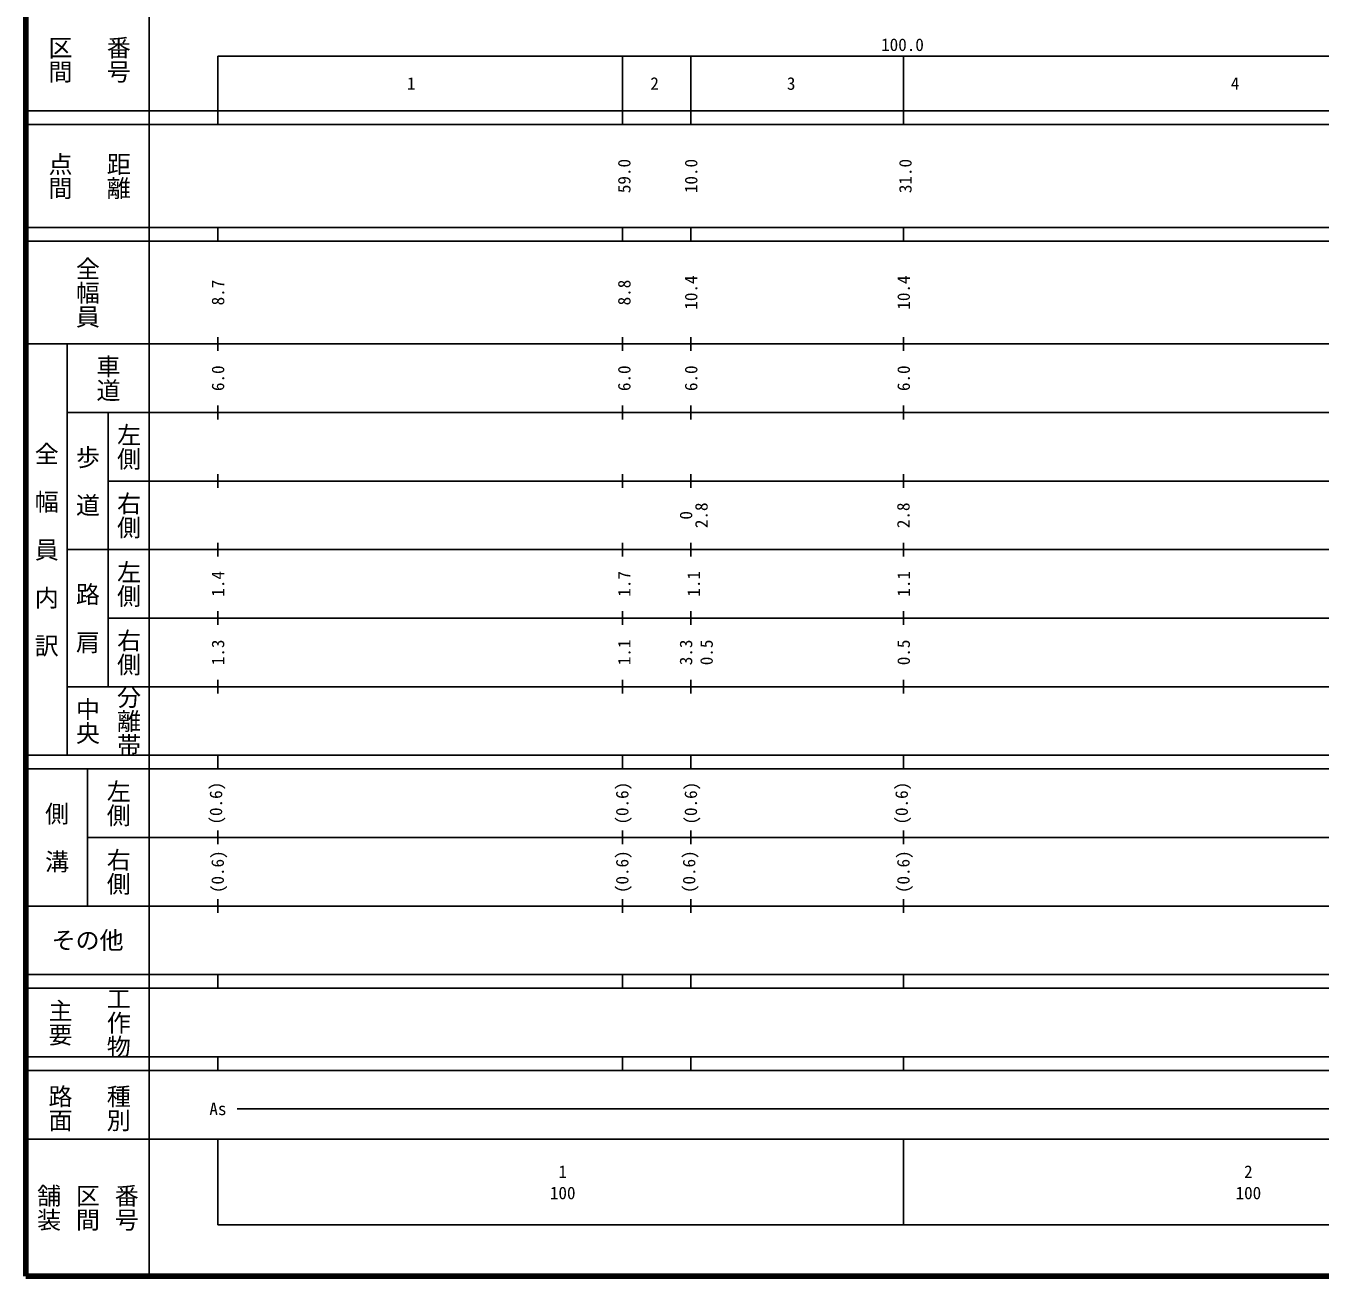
# Model space of a CAD drawing. Units: millimetres on the paper, enlarged 1000 times. Extents: x 40000 to 680000, y 20000 to 380000.
# Drawn here: x 40000 to 228750, y 20000 to 202409 of the extents above; entities that cross this region are included whole.
import ezdxf
from ezdxf.enums import TextEntityAlignment as Align

# ---------------------------------------------------------------- set-up
doc = ezdxf.new("R2010")
doc.units = ezdxf.units.MM
doc.header["$LTSCALE"] = 1000
doc.layers.add('M-TTL', color=2, linetype='Continuous', lineweight=140)
doc.layers.add('M-TTL-BAND', color=7, linetype='Continuous', lineweight=25)
doc.styles.add('@ＭＳ ゴシック', font='')
doc.styles.add('ＭＳ ゴシック', font='')
doc.styles.get('@ＭＳ ゴシック').set_extended_font_data('@MS Gothic')
doc.styles.get('ＭＳ ゴシック').set_extended_font_data('MS Gothic')

msp = doc.modelspace()

# ---------------------------------------------------------------- linework, layer by layer
at = {"layer": 'M-TTL'}
for p, q in [((40000, 380000), (40000, 20000)), ((40000, 20000), (680000, 20000))]:
    msp.add_line(p, q, dxfattribs=at)
at = {"layer": 'M-TTL-BAND'}
for p, q in [((58000, 370000), (58000, 20000)), ((68000, 198000), (579000, 198000)), ((68000, 198000), (68000, 188000)), ((127000, 198000), (127000, 188000)), ((137000, 198000), (137000, 188000)), ((168000, 198000), (168000, 188000)), ((40000, 190000), (579000, 190000)), ((40000, 188000), (579000, 188000)), ((40000, 173000), (579000, 173000)), ((68000, 171000), (68000, 173000)), ((127000, 173000), (127000, 171000)), ((137000, 173000), (137000, 171000)), ((168000, 171000), (168000, 173000)), ((40000, 171000), (579000, 171000)), ((68000, 155000), (68000, 157000)), ((127000, 157000), (127000, 155000)), ((137000, 157000), (137000, 155000)), ((168000, 155000), (168000, 157000)), ((40000, 156000), (579000, 156000)), ((46000, 96000), (46000, 156000)), ((46000, 146000), (579000, 146000)), ((52000, 146000), (52000, 106000)), ((68000, 145000), (68000, 147000)), ((127000, 147000), (127000, 145000)), ((137000, 147000), (137000, 145000)), ((168000, 145000), (168000, 147000)), ((52000, 136000), (579000, 136000)), ((68000, 135000), (68000, 137000)), ((127000, 137000), (127000, 135000)), ((137000, 137000), (137000, 135000)), ((168000, 135000), (168000, 137000)), ((68000, 125000), (68000, 127000)), ((127000, 127000), (127000, 125000)), ((137000, 127000), (137000, 125000)), ((168000, 125000), (168000, 127000)), ((46000, 126000), (579000, 126000)), ((52000, 116000), (579000, 116000)), ((68000, 115000), (68000, 117000)), ((127000, 117000), (127000, 115000)), ((137000, 117000), (137000, 115000)), ((168000, 115000), (168000, 117000)), ((46000, 106000), (579000, 106000)), ((68000, 105000), (68000, 107000)), ((127000, 107000), (127000, 105000)), ((137000, 107000), (137000, 105000)), ((168000, 105000), (168000, 107000)), ((40000, 96000), (579000, 96000)), ((68000, 94000), (68000, 96000)), ((127000, 96000), (127000, 94000)), ((137000, 96000), (137000, 94000)), ((168000, 94000), (168000, 96000)), ((40000, 94000), (579000, 94000)), ((49000, 94000), (49000, 74000)), ((68000, 83000), (68000, 85000)), ((127000, 85000), (127000, 83000)), ((137000, 85000), (137000, 83000)), ((168000, 83000), (168000, 85000)), ((49000, 84000), (579000, 84000)), ((40000, 74000), (579000, 74000)), ((68000, 73000), (68000, 75000)), ((127000, 75000), (127000, 73000)), ((137000, 75000), (137000, 73000)), ((168000, 73000), (168000, 75000)), ((40000, 64000), (579000, 64000)), ((68000, 62000), (68000, 64000)), ((127000, 64000), (127000, 62000)), ((137000, 64000), (137000, 62000)), ((168000, 62000), (168000, 64000)), ((40000, 62000), (579000, 62000)), ((40000, 52000), (579000, 52000)), ((68000, 50000), (68000, 52000)), ((127000, 52000), (127000, 50000)), ((137000, 52000), (137000, 50000)), ((168000, 50000), (168000, 52000)), ((40000, 50000), (579000, 50000)), ((70805, 44406), (565903, 44406)), ((40000, 40000), (579000, 40000)), ((68000, 40000), (68000, 27500)), ((168000, 40000), (168000, 27500)), ((68000, 27500), (579000, 27500))]:
    msp.add_line(p, q, dxfattribs=at)

# ---------------------------------------------------------------- texts
for s, height, rotation, style, p in [('区間', 2566, 270, '@ＭＳ ゴシック', (45000, 197500)), ('番号', 2566, 270, '@ＭＳ ゴシック', (53500, 197500)), ('点間', 2566, 270, '@ＭＳ ゴシック', (45000, 180500)), ('距離', 2566, 270, '@ＭＳ ゴシック', (53500, 180500)), ('59.0', 1833, 90, 'ＭＳ ゴシック', (127260, 180500)), ('10.0', 1833, 90, 'ＭＳ ゴシック', (137010, 180500)), ('31.0', 1833, 90, 'ＭＳ ゴシック', (168260, 180500)), ('全幅員', 2566, 270, '@ＭＳ ゴシック', (49000, 163500)), ('8.7', 1833, 90, 'ＭＳ ゴシック', (68008, 163500)), ('8.8', 1833, 90, 'ＭＳ ゴシック', (127260, 163500)), ('10.4', 1833, 90, 'ＭＳ ゴシック', (137010, 163500)), ('10.4', 1833, 90, 'ＭＳ ゴシック', (168008, 163500)), ('車道', 2566, 270, '@ＭＳ ゴシック', (52000, 151000)), ('6.0', 1833, 90, 'ＭＳ ゴシック', (68008, 151000)), ('6.0', 1833, 90, 'ＭＳ ゴシック', (127260, 151000)), ('6.0', 1833, 90, 'ＭＳ ゴシック', (137010, 151000)), ('6.0', 1833, 90, 'ＭＳ ゴシック', (168008, 151000)), ('左側', 2566, 270, '@ＭＳ ゴシック', (55000, 141000)), ('全\u3000幅\u3000員\u3000内\u3000訳', 2566, 270, '@ＭＳ ゴシック', (43000, 126000)), ('歩\u3000道', 2566, 270, '@ＭＳ ゴシック', (49000, 136000)), ('右側', 2566, 270, '@ＭＳ ゴシック', (55000, 131000)), ('2.8', 1833, 90, 'ＭＳ ゴシック', (138510, 131000)), ('2.8', 1833, 90, 'ＭＳ ゴシック', (167958, 131000)), ('0', 1833, 90, 'ＭＳ ゴシック', (136260, 131000)), ('左側', 2566, 270, '@ＭＳ ゴシック', (55000, 121000)), ('1.4', 1833, 90, 'ＭＳ ゴシック', (68008, 121000)), ('1.7', 1833, 90, 'ＭＳ ゴシック', (127260, 121000)), ('1.1', 1833, 90, 'ＭＳ ゴシック', (137385, 121000)), ('1.1', 1833, 90, 'ＭＳ ゴシック', (168008, 121000)), ('路\u3000肩', 2566, 270, '@ＭＳ ゴシック', (49000, 116000)), ('右側', 2566, 270, '@ＭＳ ゴシック', (55000, 111000)), ('1.3', 1833, 90, 'ＭＳ ゴシック', (68008, 111000)), ('1.1', 1833, 90, 'ＭＳ ゴシック', (127260, 111000)), ('3.3', 1833, 90, 'ＭＳ ゴシック', (136260, 111000)), ('0.5', 1833, 90, 'ＭＳ ゴシック', (139260, 111000)), ('0.5', 1833, 90, 'ＭＳ ゴシック', (168008, 111000)), ('分離帯', 2566, 270, '@ＭＳ ゴシック', (55000, 101000)), ('中央', 2566, 270, '@ＭＳ ゴシック', (49000, 101000)), ('左側', 2566, 270, '@ＭＳ ゴシック', (53500, 89000)), ('(0.6)', 1833, 90, 'ＭＳ ゴシック', (67710, 89000)), ('(0.6)', 1833, 90, 'ＭＳ ゴシック', (126962, 89000)), ('(0.6)', 1833, 90, 'ＭＳ ゴシック', (136962, 89000)), ('(0.6)', 1833, 90, 'ＭＳ ゴシック', (167710, 89000)), ('側\u3000溝', 2566, 270, '@ＭＳ ゴシック', (44500, 84000)), ('右側', 2566, 270, '@ＭＳ ゴシック', (53500, 79000)), ('(0.6)', 1833, 90, 'ＭＳ ゴシック', (67960, 79000)), ('(0.6)', 1833, 90, 'ＭＳ ゴシック', (126962, 79000)), ('(0.6)', 1833, 90, 'ＭＳ ゴシック', (136712, 79000)), ('(0.6)', 1833, 90, 'ＭＳ ゴシック', (167960, 79000)), ('工作物', 2566, 270, '@ＭＳ ゴシック', (53500, 57000)), ('主要', 2566, 270, '@ＭＳ ゴシック', (45000, 57000)), ('路面', 2566, 270, '@ＭＳ ゴシック', (45000, 44500)), ('種別', 2566, 270, '@ＭＳ ゴシック', (53500, 44500)), ('舗装', 2566, 270, '@ＭＳ ゴシック', (43333, 30000)), ('区間', 2566, 270, '@ＭＳ ゴシック', (49000, 30000)), ('番号', 2566, 270, '@ＭＳ ゴシック', (54667, 30000))]:
    msp.add_text(s, height=height, rotation=rotation, dxfattribs=dict(at, style=style)).set_placement(p, align=Align.MIDDLE_CENTER)
at = {"layer": 'M-TTL-BAND', "style": 'ＭＳ ゴシック'}
msp.add_text('100.0', height=1833, dxfattribs=at).set_placement((167844, 198195), align=Align.BOTTOM_CENTER)
for s, height, p in [('1', 1833, (96196, 194000)), ('2', 1833, (131697, 194000)), ('3', 1833, (151605, 194000)), ('4', 1833, (216351, 194000)), ('その他', 2566, (49000, 69000)), ('As', 1833, (68006, 44406)), ('1', 1833, (118288, 35238)), ('2', 1833, (218288, 35238)), ('100', 1833, (118288, 32131)), ('100', 1833, (218288, 32131))]:
    msp.add_text(s, height=height, dxfattribs=at).set_placement(p, align=Align.MIDDLE_CENTER)

doc.saveas('drawing.dxf')
